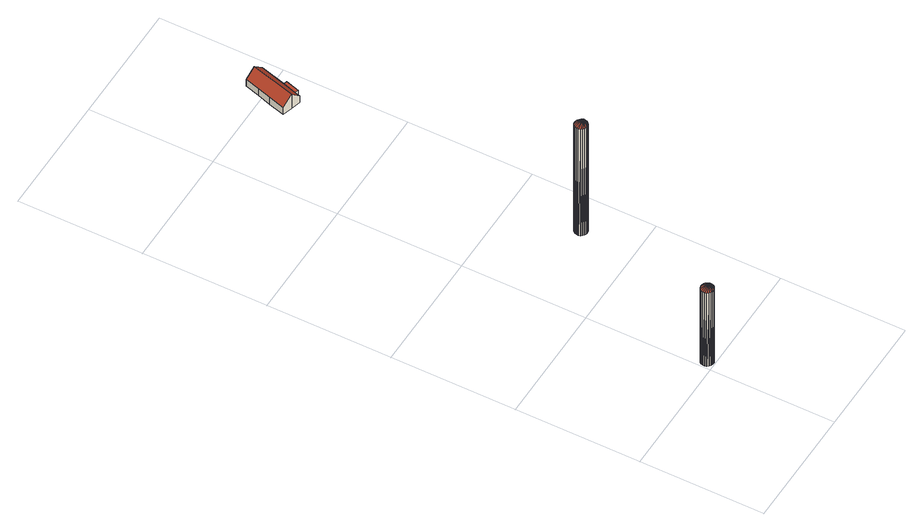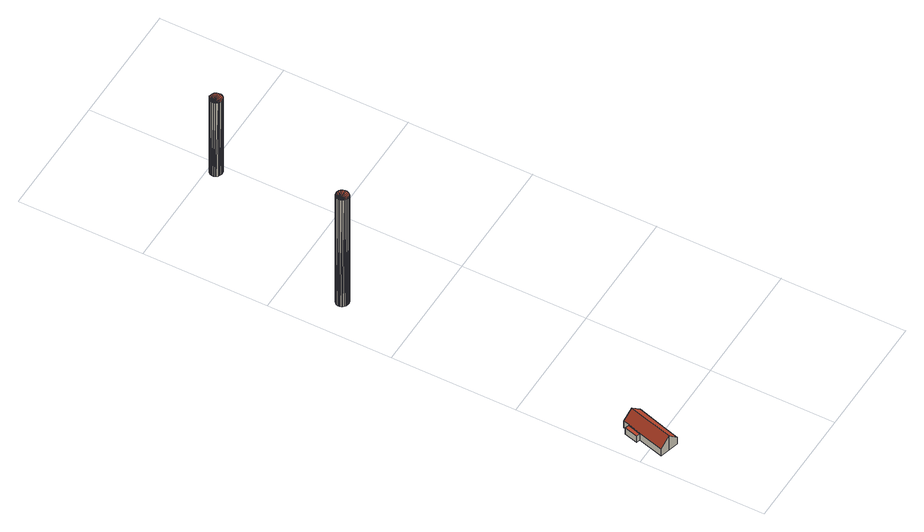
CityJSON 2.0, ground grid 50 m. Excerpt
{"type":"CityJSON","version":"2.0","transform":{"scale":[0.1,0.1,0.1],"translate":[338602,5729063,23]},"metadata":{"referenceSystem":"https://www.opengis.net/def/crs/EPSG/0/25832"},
"CityObjects":{
"building1":{"type":"Building","attributes":{"Geometrietyp2DReferenz":"1000","Gemeindeschluessel":"05170048","function":"51002_1251","roofType":"1000","measuredHeight":37.91},"geometry":[{"type":"Solid","lod":"2","boundaries":[[[[0,1,2]],[[1,3,2]],[[4,5,0]],[[5,1,0]],[[6,7,4]],[[7,5,4]],[[8,9,6]],[[9,7,6]],[[10,11,8]],[[11,9,8]],[[12,13,10]],[[13,11,10]],[[14,15,12]],[[15,13,12]],[[16,17,14]],[[17,15,14]],[[18,19,16]],[[19,17,16]],[[20,21,18]],[[21,19,18]],[[22,23,20]],[[23,21,20]],[[24,25,22]],[[25,23,22]],[[26,27,24]],[[27,25,24]],[[28,29,26]],[[29,27,26]],[[30,31,28]],[[31,29,28]],[[32,33,30]],[[33,31,30]],[[34,35,32]],[[35,33,32]],[[36,37,34]],[[37,35,34]],[[38,39,36]],[[39,37,36]],[[2,3,38]],[[3,39,38]],[[3,1,39]],[[1,5,39]],[[5,7,39]],[[7,9,39]],[[9,11,39]],[[11,13,39]],[[13,15,39]],[[15,17,39]],[[17,19,39]],[[19,21,39]],[[21,23,39]],[[23,25,39]],[[25,27,39]],[[27,29,39]],[[29,31,39]],[[31,33,39]],[[33,35,39]],[[35,37,39]],[[0,2,4]],[[2,38,4]],[[38,36,4]],[[36,34,4]],[[34,32,4]],[[32,30,4]],[[30,28,4]],[[28,26,4]],[[26,24,4]],[[24,22,4]],[[22,20,4]],[[20,18,4]],[[18,16,4]],[[16,14,4]],[[14,12,4]],[[12,10,4]],[[10,8,4]],[[8,6,4]]]],"semantics":{"surfaces":[{"type":"WallSurface"},{"type":"GroundSurface"},{"type":"RoofSurface"}],"values":[[0,0,0,0,0,0,0,0,0,0,0,0,0,0,0,0,0,0,0,0,0,0,0,0,0,0,0,0,0,0,0,0,0,0,0,0,0,0,0,0,1,1,1,1,1,1,1,1,1,1,1,1,1,1,1,1,1,1,2,2,2,2,2,2,2,2,2,2,2,2,2,2,2,2,2,2]]}}]},
"building2":{"type":"Building","attributes":{"Geometrietyp2DReferenz":"1000","Gemeindeschluessel":"05170048","function":"51002_1251","roofType":"1000","measuredHeight":55.12},"geometry":[{"type":"Solid","lod":"2","boundaries":[[[[40,41,42]],[[41,43,42]],[[44,45,40]],[[45,41,40]],[[46,47,44]],[[47,45,44]],[[48,49,46]],[[49,47,46]],[[50,51,48]],[[51,49,48]],[[52,53,50]],[[53,51,50]],[[54,55,52]],[[55,53,52]],[[56,57,54]],[[57,55,54]],[[58,59,56]],[[59,57,56]],[[60,61,58]],[[61,59,58]],[[62,63,60]],[[63,61,60]],[[64,65,62]],[[65,63,62]],[[66,67,64]],[[67,65,64]],[[68,69,66]],[[69,67,66]],[[70,71,68]],[[71,69,68]],[[72,73,70]],[[73,71,70]],[[74,75,72]],[[75,73,72]],[[76,77,74]],[[77,75,74]],[[78,79,76]],[[79,77,76]],[[42,43,78]],[[43,79,78]],[[43,41,79]],[[41,45,79]],[[45,47,79]],[[47,49,79]],[[49,51,79]],[[51,53,79]],[[53,55,79]],[[55,57,79]],[[57,59,79]],[[59,61,79]],[[61,63,79]],[[63,65,79]],[[65,67,79]],[[67,69,79]],[[69,71,79]],[[71,73,79]],[[73,75,79]],[[75,77,79]],[[40,42,44]],[[42,78,44]],[[78,76,44]],[[76,74,44]],[[74,72,44]],[[72,70,44]],[[70,68,44]],[[68,66,44]],[[66,64,44]],[[64,62,44]],[[62,60,44]],[[60,58,44]],[[58,56,44]],[[56,54,44]],[[54,52,44]],[[52,50,44]],[[50,48,44]],[[48,46,44]]]],"semantics":{"surfaces":[{"type":"WallSurface"},{"type":"GroundSurface"},{"type":"RoofSurface"}],"values":[[0,0,0,0,0,0,0,0,0,0,0,0,0,0,0,0,0,0,0,0,0,0,0,0,0,0,0,0,0,0,0,0,0,0,0,0,0,0,0,0,1,1,1,1,1,1,1,1,1,1,1,1,1,1,1,1,1,1,2,2,2,2,2,2,2,2,2,2,2,2,2,2,2,2,2,2]]}}]},
"building3":{"type":"Building","attributes":{"Gemeindeschluessel":"05170048","Geometrietyp2DReferenz":"3000","function":"31001_1010"},"address":[{"country":"Germany","locality":"Wesel","thoroughfareNumber":"7","thoroughfareName":"Im Außenbruch"}],"children":["building3-1","building3-2"]},
"building3-1":{"type":"BuildingPart","attributes":{"roofType":"3100","measuredHeight":7.17},"parents":["building3"],"geometry":[{"type":"MultiSurface","lod":"2","boundaries":[[[80,81,82,83]],[[84,85,81,80]],[[86,87,85,84]],[[88,89,87,86]],[[90,91,89,88]],[[92,93,91,90]],[[94,95,93,92]],[[96,97,98,99]],[[83,82,97,96]],[[88,86,84,80,83,90]],[[96,99,94,92,90,83]],[[81,85,87,89,91,93,95,98,97,82]],[[94,99,100,101]],[[98,95,101,100]]],"semantics":{"surfaces":[{"type":"WallSurface"},{"type":"RoofSurface"},{"type":"GroundSurface"},{"type":"ClosureSurface"}],"values":[0,0,0,0,0,0,0,0,0,1,1,2,0,3]}}]},
"building3-2":{"type":"BuildingPart","attributes":{"roofType":"1000","measuredHeight":3.08},"parents":["building3"],"geometry":[{"type":"Solid","lod":"2","boundaries":[[[[102,103,95,101]],[[104,105,103,102]],[[100,98,105,104]],[[102,101,100,104]],[[95,103,105,98]],[[100,101,95,98]]]],"semantics":{"surfaces":[{"type":"WallSurface"},{"type":"RoofSurface"},{"type":"GroundSurface"},{"type":"ClosureSurface"}],"values":[[0,0,0,1,2,3]]}}]}
},
"vertices":[
[56,41,381],[56,41,2],[51,48,381],[51,48,2],[58,34,381],[58,34,2],[58,26,381],[58,26,2],[56,19,381],[56,19,2],[51,12,381],[51,12,2],[45,8,381],[45,8,2],[37,5,381],[37,5,2],[29,5,381],[29,5,2],[22,8,381],[22,8,2],[16,12,381],[16,12,2],[11,19,381],[11,19,2],[9,26,381],[9,26,2],[9,34,381],[9,34,2],[11,41,381],[11,41,2],[16,48,381],[16,48,2],[22,52,381],[22,52,2],[29,55,381],[29,55,2],[37,55,381],[37,55,2],[45,52,381],[45,52,2],
[375,731,554],[375,731,3],[370,737,554],[370,737,3],[378,723,554],[378,723,3],[378,716,554],[378,716,3],[375,708,554],[375,708,3],[370,702,554],[370,702,3],[364,697,554],[364,697,3],[357,695,554],[357,695,3],[349,695,554],[349,695,3],[341,697,554],[341,697,3],[335,702,554],[335,702,3],[331,708,554],[331,708,3],[328,716,554],[328,716,3],[328,723,554],[328,723,3],[331,731,554],[331,731,3],[335,737,554],[335,737,3],[341,742,554],[341,742,3],[349,744,554],[349,744,3],[357,744,554],[357,744,3],[364,742,554],[364,742,3],
[313,1895,42],[313,1895,8],[352,1883,8],[352,1883,80],[332,1959,42],[332,1959,8],[348,2013,42],[348,2013,8],[366,2074,42],[366,2074,8],[404,2063,80],[404,2063,8],[443,2052,42],[443,2052,8],[414,1951,41],[414,1951,8],[390,1872,42],[390,1872,8],[397,1896,8],[397,1896,42],[397,1896,39],[414,1951,39],
[430,1947,39],[430,1947,8],[414,1891,39],[414,1891,8]
]}
